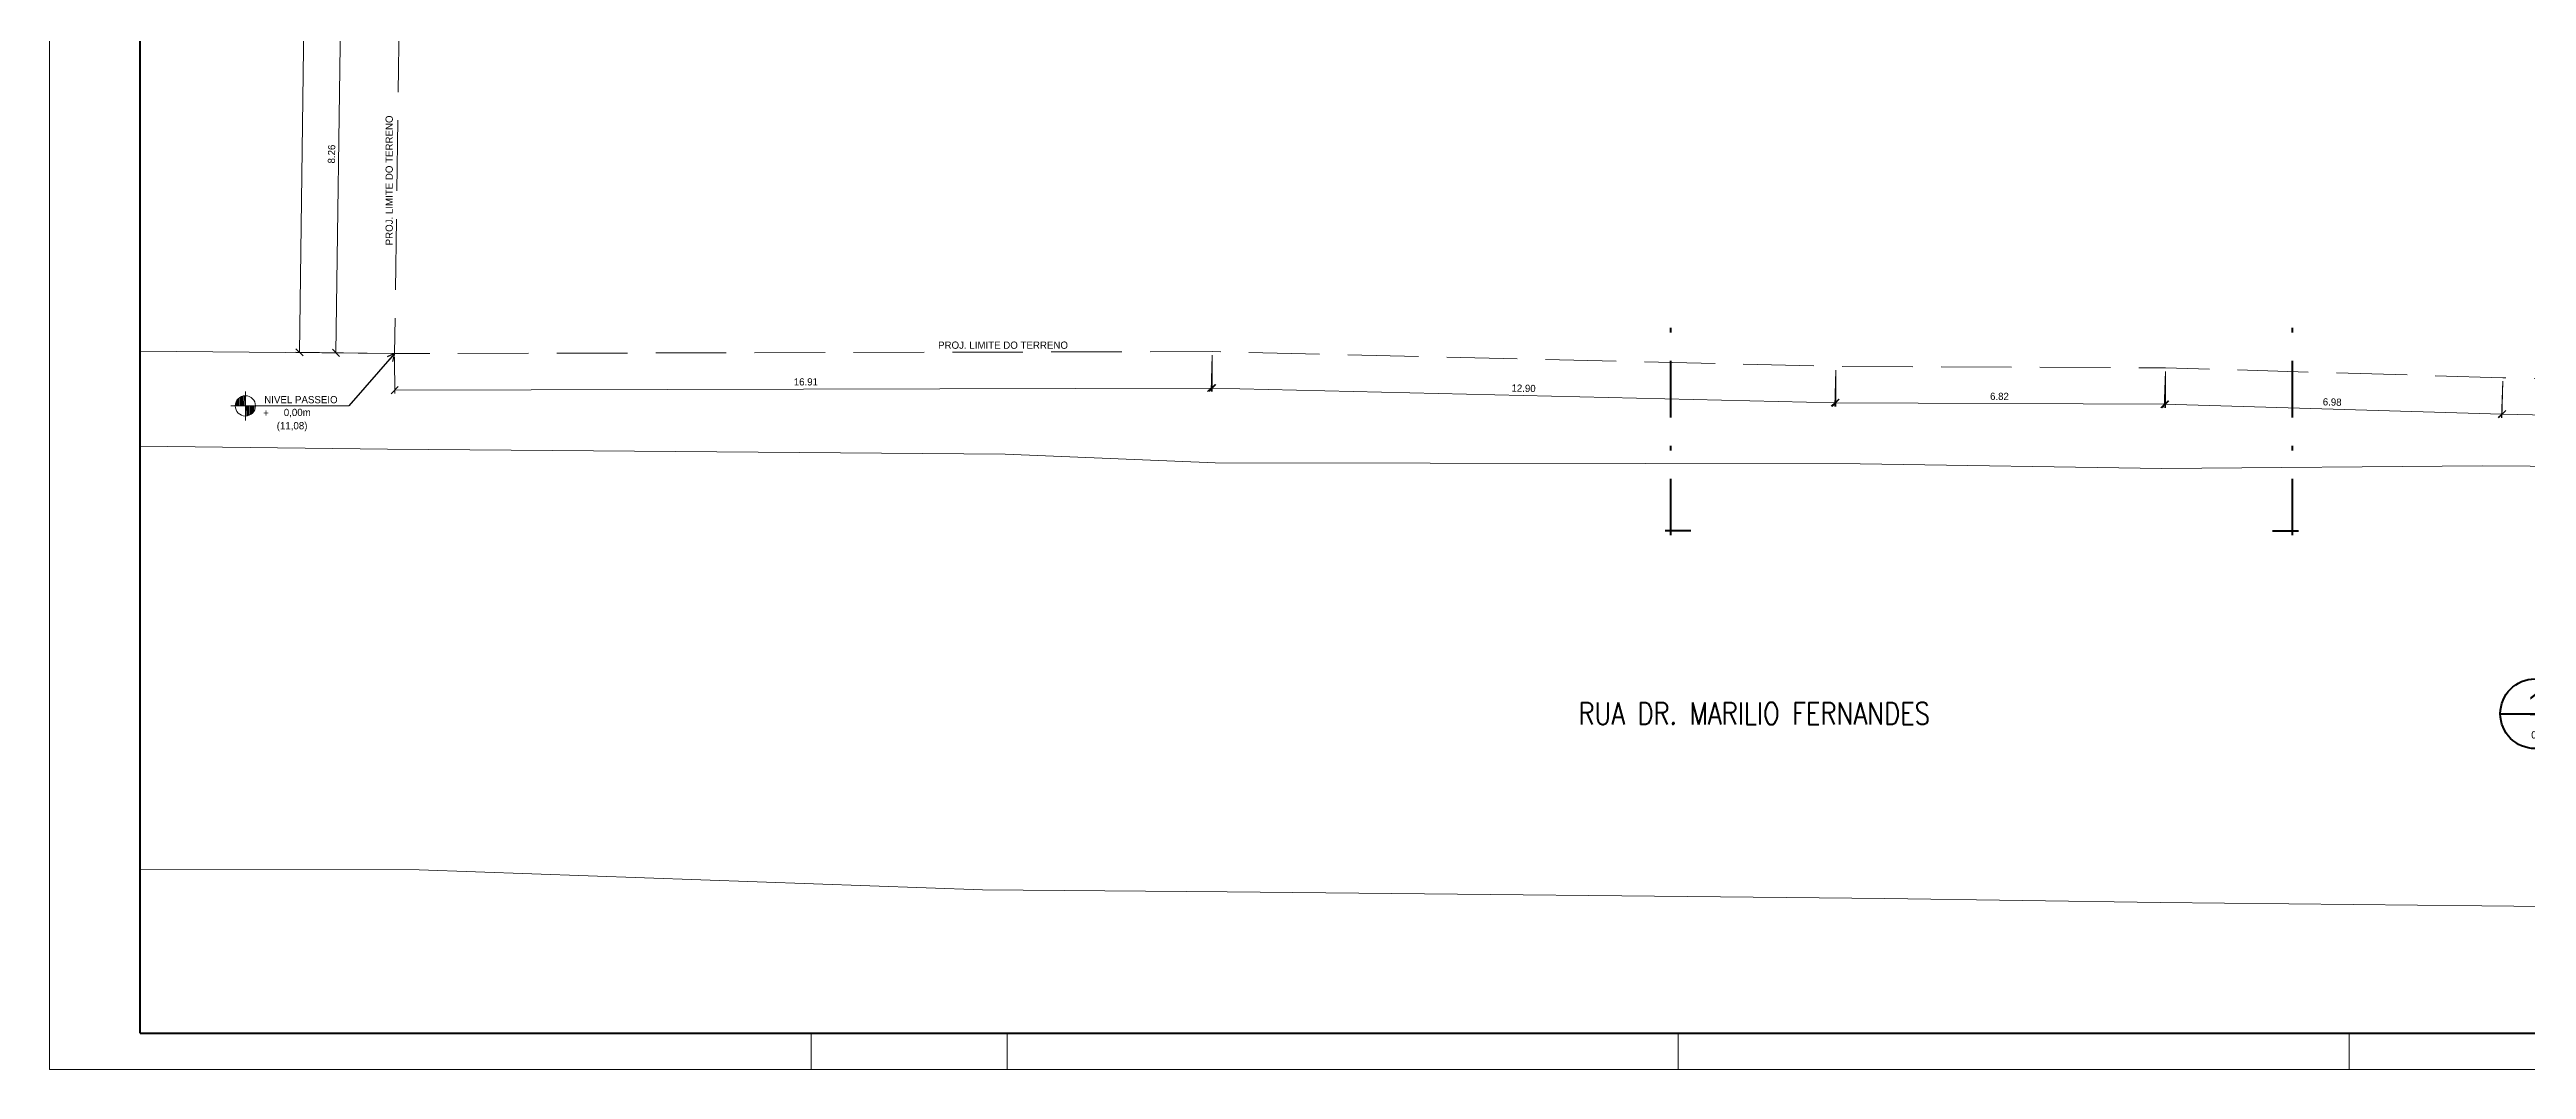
# Model space of a CAD drawing. Header units: metres. Extents: x -5.3 to 83.9, y -21.1 to 42.
# Drawn here: x -5.3 to 45.9, y -21.1 to 0 of the extents above; entities that cross this region are included whole.
import ezdxf
from ezdxf.enums import TextEntityAlignment as Align

# ---------------------------------------------------------------- set-up
doc = ezdxf.new("R2010")
doc.units = ezdxf.units.M
doc.header["$MEASUREMENT"] = 0
doc.linetypes.add('DGN Style 3', pattern=[2.04477, 1.46055, -0.58422])
doc.linetypes.add('DGN Style 4', pattern=[2.33834, 1.16844, -0.58422, 0.001461, -0.58422])
for name, color, linetype, lineweight in [('Level 23', 7, 'Continuous', 0), ('Level 24', 7, 'Continuous', 0), ('Level 25', 7, 'Continuous', 0), ('Level 26', 7, 'Continuous', 0), ('Level 28', 7, 'Continuous', 0), ('Level 52', 7, 'Continuous', 0), ('Level 54', 7, 'Continuous', 0), ('Level 63', 7, 'Continuous', 0)]:
    doc.layers.add(name, color=color, linetype=linetype, lineweight=lineweight)
doc.styles.add('Style-INTL_ENGINEERING', font='INTL_ENGINEERING.shx')
doc.styles.add('Style-STANDARD', font='STANDARD.shx')
doc.dimstyles.get("Standard").update_dxf_attribs({"dimtxt": 0.18, "dimasz": 0.18, "dimexe": 0.18, "dimexo": 0.0625, "dimgap": 0.09, "dimtad": 0, "dimtih": 1, "dimtoh": 1, "dimdec": 4, "dimzin": 1, "dimdsep": 46, "dimtxsty": 'Standard', "dimcen": 0, "dimadec": 0, "dimazin": 0, "dimtfac": 1, "dimtdec": 4, "dimtofl": 0, "dimtmove": 0, "dimatfit": 3, "dimfxl": 0, "dimtolj": 1, "dimtzin": 1, "dimarcsym": 0})

# ---------------------------------------------------------------- blocks, each defined once
blk = doc.blocks.new('*D57')
at = {"layer": 'Defpoints'}
for p in [(2.358, 33.328), (0.116, 13.564), (-0.158, -6.228), (1.811, -6.255)]:
    blk.add_point(p, dxfattribs=at)
at = {"layer": 'Level 23', "color": 2, "linetype": 'Continuous', "lineweight": 0}
for p, q in [((0.389, 33.356), (-0.158, -6.228)), ((2.284, 33.33), (0.315, 33.357)), ((0.316, 33.431), (0.463, 33.28)), ((1.737, -6.254), (-0.232, -6.227)), ((-0.084, -6.303), (-0.231, -6.152))]:
    blk.add_line(p, q, dxfattribs=at)
at = {"layer": 'Level 23', "color": 2, "linetype": 'Continuous', "lineweight": 0, "style": 'Style-INTL_ENGINEERING'}
blk.add_text('39.59', height=0.1492, rotation=89.2083, dxfattribs=at).set_placement((-0.037, 13.285), align=Align.MIDDLE_LEFT)
blk = doc.blocks.new('_Oblique')
at = {"color": 0, "linetype": 'ByBlock', "lineweight": -2}
blk.add_line((0.5, 0.5), (-0.5, -0.5), dxfattribs=at)
blk = doc.blocks.new('*D63')
at = {"layer": 'Defpoints'}
for p in [(1.925, 2.007), (0.655, -2.107), (0.598, -6.238), (1.811, -6.255)]:
    blk.add_point(p, dxfattribs=at)
at = {"layer": 'Level 23', "color": 2, "linetype": 'Continuous', "lineweight": 0}
for p, q in [((0.639, 2.099), (0.786, 1.948)), ((0.712, 2.023), (0.598, -6.238)), ((1.851, 2.008), (0.638, 2.024)), ((0.672, -6.314), (0.524, -6.162)), ((1.737, -6.254), (0.524, -6.237))]:
    blk.add_line(p, q, dxfattribs=at)
at = {"layer": 'Level 23', "color": 2, "linetype": 'Continuous', "lineweight": 0, "style": 'Style-INTL_ENGINEERING'}
blk.add_text('8.26', height=0.1492, rotation=89.2083, dxfattribs=at).set_placement((0.503, -2.322), align=Align.MIDDLE_LEFT)
blk = doc.blocks.new('*D79')
at = {"layer": 'Defpoints'}
for p in [(1.811, -6.255), (18.717, -6.212), (10.266, -6.987), (18.719, -6.965)]:
    blk.add_point(p, dxfattribs=at)
at = {"layer": 'Level 23', "color": 2, "linetype": 'Continuous', "lineweight": 0}
for p, q in [((1.811, -6.329), (1.813, -7.082)), ((18.717, -6.286), (18.719, -7.039)), ((1.738, -7.083), (1.887, -6.933)), ((1.813, -7.008), (18.719, -6.965)), ((18.793, -6.89), (18.644, -7.04))]:
    blk.add_line(p, q, dxfattribs=at)
at = {"layer": 'Level 23', "color": 2, "linetype": 'Continuous', "lineweight": 0, "style": 'Style-INTL_ENGINEERING'}
blk.add_text('16.91', height=0.1492, rotation=0.1459, dxfattribs=at).set_placement((10.065, -6.838), align=Align.MIDDLE_LEFT)
blk = doc.blocks.new('*D80')
at = {"layer": 'Defpoints'}
for p in [(18.717, -6.212), (31.612, -6.518), (25.147, -7.118), (31.595, -7.272)]:
    blk.add_point(p, dxfattribs=at)
at = {"layer": 'Level 23', "color": 2, "linetype": 'Continuous', "lineweight": 0}
for p, q in [((18.715, -6.286), (18.697, -7.039)), ((31.611, -6.593), (31.593, -7.346)), ((18.622, -7.038), (18.775, -6.892)), ((18.699, -6.965), (31.595, -7.272)), ((31.671, -7.199), (31.518, -7.344))]:
    blk.add_line(p, q, dxfattribs=at)
at = {"layer": 'Level 23', "color": 2, "linetype": 'Continuous', "lineweight": 0, "style": 'Style-INTL_ENGINEERING'}
blk.add_text('12.90', height=0.1492, rotation=358.6383, dxfattribs=at).set_placement((24.906, -6.964), align=Align.MIDDLE_LEFT)
blk = doc.blocks.new('*D81')
at = {"layer": 'Defpoints'}
for p in [(31.612, -6.518), (38.43, -6.548), (35.018, -7.287), (38.426, -7.302)]:
    blk.add_point(p, dxfattribs=at)
at = {"layer": 'Level 23', "color": 2, "linetype": 'Continuous', "lineweight": 0}
for p, q in [((31.612, -6.593), (31.609, -7.346)), ((38.429, -6.623), (38.426, -7.376)), ((31.534, -7.346), (31.684, -7.198)), ((31.609, -7.272), (38.426, -7.302)), ((38.501, -7.228), (38.351, -7.376))]:
    blk.add_line(p, q, dxfattribs=at)
at = {"layer": 'Level 23', "color": 2, "linetype": 'Continuous', "lineweight": 0, "style": 'Style-INTL_ENGINEERING'}
blk.add_text('6.82', height=0.1492, rotation=359.7466, dxfattribs=at).set_placement((34.802, -7.137), align=Align.MIDDLE_LEFT)
blk = doc.blocks.new('*D82')
at = {"layer": 'Defpoints'}
for p in [(38.43, -6.548), (45.404, -6.752), (41.895, -7.404), (45.382, -7.506)]:
    blk.add_point(p, dxfattribs=at)
at = {"layer": 'Level 23', "color": 2, "linetype": 'Continuous', "lineweight": 0}
for p, q in [((38.427, -6.623), (38.405, -7.376)), ((45.402, -6.827), (45.38, -7.58)), ((38.331, -7.374), (38.484, -7.23)), ((38.408, -7.302), (45.382, -7.506)), ((45.459, -7.434), (45.306, -7.578))]:
    blk.add_line(p, q, dxfattribs=at)
at = {"layer": 'Level 23', "color": 2, "linetype": 'Continuous', "lineweight": 0, "style": 'Style-INTL_ENGINEERING'}
blk.add_text('6.98', height=0.1492, rotation=358.3246, dxfattribs=at).set_placement((41.682, -7.249), align=Align.MIDDLE_LEFT)
blk = doc.blocks.new('*D83')
at = {"layer": 'Defpoints'}
for p in [(45.404, -6.752), (59.403, -7.053), (52.388, -7.656), (59.387, -7.807)]:
    blk.add_point(p, dxfattribs=at)
at = {"layer": 'Level 23', "color": 2, "linetype": 'Continuous', "lineweight": 0}
for p, q in [((45.403, -6.827), (45.387, -7.58)), ((59.402, -7.127), (59.386, -7.881)), ((45.312, -7.579), (45.464, -7.433)), ((45.388, -7.506), (59.387, -7.807)), ((59.463, -7.734), (59.311, -7.88))]:
    blk.add_line(p, q, dxfattribs=at)
at = {"layer": 'Level 23', "color": 2, "linetype": 'Continuous', "lineweight": 0, "style": 'Style-INTL_ENGINEERING'}
blk.add_text('14.00', height=0.1492, rotation=358.7703, dxfattribs=at).set_placement((52.141, -7.502), align=Align.MIDDLE_LEFT)
blk = doc.blocks.new('*U84')
at = {"layer": 'Level 28', "color": 131, "linetype": 'Continuous', "lineweight": 13}
for p, q in [((-1.221, 0.13), (1.221, 0.13)), ((-1.114, 0.13), (-1.114, 0.211)), ((-1.093, 0.13), (-1.092, 0.251)), ((-1.069, 0.13), (-1.069, 0.279)), ((-1.047, 0.13), (-1.047, 0.298)), ((-1.024, 0.13), (-1.024, 0.313)), ((-1.001, 0.13), (-1.002, 0.324)), ((-0.979, 0.13), (-0.979, 0.33)), ((-0.957, 0.131), (-0.956, 0.337)), ((-0.934, 0.13), (-0.934, 0.34)), ((-0.92, -0.17), (-0.921, 0.43)), ((-0.908, -0.079), (-0.907, 0.13)), ((-0.885, -0.076), (-0.884, 0.13)), ((-0.862, -0.071), (-0.862, 0.13)), ((-0.84, -0.062), (-0.84, 0.13)), ((-0.817, -0.051), (-0.817, 0.13)), ((-0.795, -0.036), (-0.795, 0.13)), ((-0.772, -0.017), (-0.772, 0.13)), ((-0.75, 0.01), (-0.751, 0.13)), ((-0.728, 0.049), (-0.727, 0.13))]:
    blk.add_line(p, q, dxfattribs=at)
blk.add_circle((-0.921, 0.13), 0.21, dxfattribs=at)
at = {"layer": 'Level 28', "color": 131, "linetype": 'Continuous', "lineweight": 13, "style": 'Style-INTL_ENGINEERING'}
for s, height, p in [('+', 0.15, (-0.435, -0.016)), ('NIVEL PASSEIO', 0.14999, (0.986, 0.258)), ('0,00m', 0.15, (0.431, -0.006)), ('(11,08)', 0.15, (0.363, -0.28))]:
    blk.add_text(s, height=height, rotation=0.0007, dxfattribs=at).set_placement(p, align=Align.MIDDLE_RIGHT)
blk = doc.blocks.new('TerminatorOpen')
at = {"color": 0, "linetype": 'ByBlock', "lineweight": -2}
for q in [(-1, 0.5), (-1, 0), (-1, -0.5)]:
    blk.add_line((0, 0), q, dxfattribs=at)
blk = doc.blocks.new('*U226')
at = {"layer": 'Level 28', "color": 2, "linetype": 'Continuous', "lineweight": 30}
for p, q in [((-0.068, 23.099), (-0.068, 23.254)), ((-0.068, 23.254), (0.462, 22.724)), ((0.462, 22.724), (-0.067, 22.193)), ((-0.067, 22.193), (-0.068, 22.349))]:
    blk.add_line(p, q, dxfattribs=at)
at = {"layer": 'Level 28', "color": 2, "linetype": 'Continuous', "lineweight": 13}
for p, q in [((-0.068, 23.114), (-0.05, 23.098)), ((-0.067, 23.221), (0.089, 23.065)), ((-0.067, 23.185), (0.034, 23.086)), ((-0.067, 23.15), (-0.011, 23.094)), ((0.26, 22.54), (0.269, 22.531)), ((0.272, 22.564), (0.287, 22.549)), ((0.274, 22.88), (0.446, 22.707)), ((0.283, 22.588), (0.305, 22.565)), ((0.292, 22.615), (0.323, 22.583)), ((0.294, 22.824), (0.428, 22.69)), ((0.299, 22.643), (0.338, 22.601)), ((0.303, 22.78), (0.412, 22.672)), ((0.304, 22.674), (0.358, 22.62)), ((0.307, 22.741), (0.393, 22.654)), ((0.307, 22.705), (0.375, 22.636)), ((-0.068, 22.301), (-0.013, 22.247)), ((-0.067, 22.337), (0.004, 22.265)), ((-0.067, 22.267), (-0.031, 22.229)), ((-0.067, 22.23), (-0.049, 22.213)), ((-0.067, 22.196), (-0.067, 22.195)), ((-0.044, 22.349), (0.021, 22.283)), ((-0.013, 22.352), (0.039, 22.302)), ((0.017, 22.358), (0.058, 22.318)), ((0.045, 22.365), (0.074, 22.336)), ((0.071, 22.375), (0.093, 22.354)), ((0.095, 22.386), (0.11, 22.371)), ((0.119, 22.399), (0.128, 22.388)), ((0.14, 22.412), (0.146, 22.406)), ((0.161, 22.427), (0.164, 22.424)), ((0.216, 22.479), (0.217, 22.476)), ((0.232, 22.498), (0.234, 22.495)), ((0.246, 22.519), (0.252, 22.513))]:
    blk.add_line(p, q, dxfattribs=at)
at = {"layer": 'Level 28', "color": 2, "linetype": 'DGN Style 4', "lineweight": 40}
for p, q in [((-0.066, 17.718), (-0.067, 23.474)), ((-0.088, 1.75), (-0.085, 4.41)), ((-0.067, -23.474), (-0.069, -18.695)), ((0.348, -23.38), (-0.186, -23.38))]:
    blk.add_line(p, q, dxfattribs=at)
at = {"layer": 'Level 28', "color": 2, "linetype": 'Continuous', "lineweight": 30}
blk.add_circle((-0.068, 22.725), 0.375, dxfattribs=at)
at = {"layer": 'Level 28', "color": 2, "linetype": 'Continuous', "lineweight": 13}
blk.add_arc((-0.068, 22.725), 0.375, 270.0007, 90.0007, dxfattribs=at)
for p in [(0.18, 22.442), (0.198, 22.46)]:
    blk.add_point(p, dxfattribs=at)
at = {"layer": 'Level 28', "color": 2, "linetype": 'Continuous', "lineweight": 13, "style": 'Style-INTL_ENGINEERING', "width": 0.714283}
blk.add_text('10', height=0.21, rotation=270.0007, dxfattribs=at).set_placement((-0.252, 22.703), align=Align.MIDDLE_RIGHT)
at = {"layer": 'Level 28', "color": 2, "linetype": 'Continuous', "lineweight": 30, "style": 'Style-INTL_ENGINEERING'}
blk.add_text('B', height=0.225, rotation=270.0007, dxfattribs=at).set_placement((-0.001, 22.802))
blk = doc.blocks.new('*U245')
at = {"layer": 'Level 25', "color": 2, "linetype": 'Continuous', "lineweight": 13, "style": 'Style-INTL_ENGINEERING'}
for s, p in [('1:', (-0.00301, 0)), ('75', (-0.00091, 0))]:
    blk.add_text(s, height=0.002, rotation=0.00068, dxfattribs=at).set_placement(p, align=Align.MIDDLE_LEFT)
blk = doc.blocks.new('*U244')
at = {"layer": 'Level 25', "color": 2, "linetype": 'Continuous', "lineweight": 40}
blk.add_line((-0.08779, -0.00077), (0.10029, -0.00077), dxfattribs=at)
at = {"layer": 'Level 25', "color": 2, "linetype": 'Continuous', "lineweight": 0}
blk.add_line((-0.0554, -0.00444), (0.0903, -0.00443), dxfattribs=at)
at = {"layer": 'Level 25', "color": 2, "linetype": 'Continuous', "lineweight": 40}
blk.add_circle((-0.07819, -0.00078), 0.0096, dxfattribs=at)
at = {"layer": 'Level 25', "color": 2, "linetype": 'Continuous', "lineweight": 13}
blk.add_blockref('*U245', (0.09528, -0.00444), dxfattribs=at)
at = {"layer": 'Level 25', "color": 2, "linetype": 'Continuous', "lineweight": 40, "style": 'Style-INTL_ENGINEERING'}
blk.add_text('PLANTA BAIXA SUBSOLO INFERIOR', height=0.0059999, rotation=0.00068, dxfattribs=at).set_placement((-0.06465, 0.00138))
at = {"layer": 'Level 25', "color": 2, "linetype": 'Continuous', "lineweight": 0, "style": 'Style-INTL_ENGINEERING'}
blk.add_text('ESCALA', height=0.002, rotation=0.00068, dxfattribs=at).set_placement((-0.05558, -0.00478), align=Align.MIDDLE_RIGHT)
at = {"layer": 'Level 25', "color": 2, "linetype": 'Continuous', "lineweight": 40, "insert": (-0.07801, -0.00121), "char_height": 0.006, "attachment_point": 8, "rotation": 0.00068, "line_spacing_factor": 0.6, "style": 'Style-INTL_ENGINEERING'}
blk.add_mtext('1\\P', dxfattribs=at)
at = {"layer": 'Level 25', "color": 2, "linetype": 'Continuous', "lineweight": 13, "insert": (-0.07778, -0.00764), "char_height": 0.002, "attachment_point": 8, "rotation": 0.00068, "line_spacing_factor": 0.6, "style": 'Style-INTL_ENGINEERING'}
blk.add_mtext('02\\P', dxfattribs=at)
blk = doc.blocks.new('*U250')
at = {"layer": 'Level 28', "color": 2, "linetype": 'Continuous', "lineweight": 30}
for p, q in [((0.068, 23.254), (-0.462, 22.724)), ((0.068, 23.099), (0.068, 23.254)), ((-0.462, 22.724), (0.067, 22.193)), ((0.067, 22.193), (0.068, 22.349))]:
    blk.add_line(p, q, dxfattribs=at)
at = {"layer": 'Level 28', "color": 2, "linetype": 'Continuous', "lineweight": 13}
for p, q in [((0.068, 23.221), (-0.088, 23.065)), ((0.067, 23.185), (-0.033, 23.086)), ((0.067, 23.15), (0.012, 23.094)), ((0.068, 23.114), (0.051, 23.098)), ((-0.273, 22.88), (-0.446, 22.707)), ((-0.294, 22.824), (-0.428, 22.69)), ((-0.302, 22.78), (-0.411, 22.672)), ((-0.306, 22.741), (-0.393, 22.654)), ((-0.306, 22.705), (-0.375, 22.636)), ((-0.303, 22.674), (-0.357, 22.62)), ((-0.298, 22.643), (-0.338, 22.601)), ((-0.291, 22.615), (-0.323, 22.583)), ((-0.282, 22.588), (-0.305, 22.565)), ((-0.271, 22.564), (-0.287, 22.549)), ((-0.259, 22.54), (-0.268, 22.531)), ((-0.246, 22.519), (-0.252, 22.513)), ((-0.231, 22.498), (-0.234, 22.495)), ((-0.216, 22.479), (-0.216, 22.476)), ((-0.161, 22.427), (-0.163, 22.424)), ((-0.14, 22.412), (-0.146, 22.406)), ((-0.118, 22.399), (-0.128, 22.388)), ((-0.095, 22.386), (-0.11, 22.371)), ((-0.071, 22.375), (-0.093, 22.354)), ((-0.045, 22.365), (-0.074, 22.336)), ((-0.017, 22.358), (-0.057, 22.318)), ((0.013, 22.352), (-0.039, 22.302)), ((0.045, 22.349), (-0.021, 22.283)), ((0.067, 22.337), (-0.004, 22.265)), ((0.068, 22.301), (0.013, 22.247)), ((0.068, 22.267), (0.032, 22.229)), ((0.067, 22.23), (0.05, 22.213)), ((0.067, 22.196), (0.067, 22.195))]:
    blk.add_line(p, q, dxfattribs=at)
at = {"layer": 'Level 28', "color": 2, "linetype": 'DGN Style 4', "lineweight": 40}
for p, q in [((0.066, 17.718), (0.067, 23.474)), ((0.082, 8.811), (0.084, 6.772)), ((0.067, -23.474), (0.069, -18.695)), ((-0.347, -23.38), (0.187, -23.38))]:
    blk.add_line(p, q, dxfattribs=at)
at = {"layer": 'Level 28', "color": 2, "linetype": 'Continuous', "lineweight": 30}
blk.add_circle((0.068, 22.725), 0.375, dxfattribs=at)
at = {"layer": 'Level 28', "color": 2, "linetype": 'Continuous', "lineweight": 13, "extrusion": (0, 0, -1)}
blk.add_arc((-0.068, 22.725), 0.375, 270.0007, 90.0007, dxfattribs=at)
at = {"layer": 'Level 28', "color": 2, "linetype": 'Continuous', "lineweight": 13}
for p in [(-0.198, 22.46), (-0.18, 22.442)]:
    blk.add_point(p, dxfattribs=at)
at = {"layer": 'Level 28', "color": 2, "linetype": 'Continuous', "lineweight": 30, "style": 'Style-INTL_ENGINEERING'}
blk.add_text('C', height=0.225, rotation=89.9993, dxfattribs=at).set_placement((-0.224, 22.655), align=Align.TOP_LEFT)
at = {"layer": 'Level 28', "color": 2, "linetype": 'Continuous', "lineweight": 13, "style": 'Style-INTL_ENGINEERING', "width": 0.714283}
blk.add_text('10', height=0.21, rotation=89.9993, dxfattribs=at).set_placement((0.252, 22.835), align=Align.MIDDLE_RIGHT)

msp = doc.modelspace()

# ---------------------------------------------------------------- linework, layer by layer
at = {"layer": 'Level 52', "color": 30, "linetype": 'Continuous', "lineweight": 0}
for p, q in [((1.811, -6.255), (-3.45, -6.203)), ((1.665, -8.228), (-3.45, -8.166)), ((14.434, -8.333), (1.665, -8.228)), ((18.776, -8.514), (14.434, -8.333)), ((32.118, -8.53), (18.776, -8.514)), ((38.353, -8.627), (32.118, -8.53)), ((44.98, -8.574), (38.353, -8.627)), ((54.284, -8.655), (44.98, -8.574)), ((-3.45, -16.923), (2.321, -16.927)), ((2.321, -16.927), (13.969, -17.339)), ((13.969, -17.339), (19.027, -17.381)), ((19.027, -17.381), (32.626, -17.517)), ((32.626, -17.517), (38.32, -17.604)), ((38.32, -17.604), (44.968, -17.673)), ((44.968, -17.673), (60.531, -17.827))]:
    msp.add_line(p, q, dxfattribs=at)
at = {"layer": 'Level 54', "color": 131, "linetype": 'DGN Style 3', "lineweight": 0, "flags": 128}
msp.add_lwpolyline([(2.358, 33.328), (1.811, -6.255), (18.717, -6.212), (31.612, -6.518), (38.43, -6.548), (45.404, -6.752), (59.403, -7.053), (58.938, 33.63), (45.693, 33.468), (39.328, 33.473), (32.09, 33.353), (18.933, 33.013)], close=True, dxfattribs=at)
at = {"layer": 'Level 63', "color": 131, "linetype": 'Continuous', "lineweight": 40}
for q in [(-3.45, 41.271), (83.101, -20.305)]:
    msp.add_line((-3.45, -20.305), q, dxfattribs=at)
at = {"layer": 'Level 63', "color": 131, "linetype": 'Continuous', "lineweight": 0}
for p, q in [((10.425, -20.305), (10.425, -21.055)), ((14.475, -20.305), (14.475, -21.055)), ((28.351, -20.305), (28.351, -21.055)), ((42.225, -20.305), (42.225, -21.055))]:
    msp.add_line(p, q, dxfattribs=at)
at = {"layer": 'Level 63', "color": 131, "linetype": 'Continuous', "lineweight": 0, "flags": 128}
msp.add_lwpolyline([(83.851, 42.02), (-5.325, 42.02), (-5.325, -21.055), (83.851, -21.055)], close=True, dxfattribs=at)
at = {"layer": 'Level 63', "color": 131, "linetype": 'Continuous', "lineweight": 13, "flags": 128}
msp.add_lwpolyline([(75.601, -20.306), (-3.45, -20.306), (-3.45, 41.271), (75.601, 41.271)], close=True, dxfattribs=at)

# ---------------------------------------------------------------- block references
at = {"layer": 'Level 25', "color": 2, "linetype": 'Continuous', "lineweight": 40, "xscale": 75, "yscale": 75, "zscale": 75}
msp.add_blockref('*U244', (51.937, -13.641), dxfattribs=at)
at = {"layer": 'Level 28', "color": 2, "linetype": 'Continuous', "lineweight": 30}
for name, p in [('*U226', (28.267, 13.464)), ('*U250', (40.99, 13.464))]:
    msp.add_blockref(name, p, dxfattribs=at)
at = {"layer": 'Level 28', "color": 131, "linetype": 'Continuous', "lineweight": 13}
msp.add_blockref('*U84', (-0.355, -7.464), dxfattribs=at)

# ---------------------------------------------------------------- texts
at = {"layer": 'Level 24', "color": 2, "linetype": 'Continuous', "lineweight": 13, "insert": (1.699, -2.673), "char_height": 0.15, "attachment_point": 5, "rotation": 90, "line_spacing_factor": 1.200006, "style": 'Style-INTL_ENGINEERING'}
msp.add_mtext('PROJ. LIMITE DO TERRENO\\P', dxfattribs=at)
at = {"layer": 'Level 24', "color": 2, "linetype": 'Continuous', "lineweight": 13, "insert": (14.391, -6.08), "char_height": 0.15, "attachment_point": 5, "line_spacing_factor": 1.200006, "style": 'Style-INTL_ENGINEERING'}
msp.add_mtext('PROJ. LIMITE DO TERRENO\\P', dxfattribs=at)
at = {"layer": 'Level 26', "color": 91, "linetype": 'Continuous', "lineweight": 30, "style": 'Style-STANDARD', "width": 0.901455}
msp.add_text('RUA DR. MARILIO FERNANDES', height=0.45, rotation=0, dxfattribs=at).set_placement((29.923, -13.695), align=Align.MIDDLE_CENTER)

# ---------------------------------------------------------------- dimensions: what is measured, and where the dimension line sits
at = {"layer": 'Level 23', "color": 2, "linetype": 'Continuous', "lineweight": 0}
for base, p1, p2, angle, picture, middle in [((-0.158, -6.228), (2.358, 33.328), (1.811, -6.255), 269.2083, '*D57', (0.116, 13.564)), ((0.598, -6.238), (1.925, 2.007), (1.811, -6.255), 269.2083, '*D63', (0.655, -2.107)), ((18.719, -6.965), (1.811, -6.255), (18.717, -6.212), 0.1459, '*D79', (10.266, -6.987)), ((31.595, -7.272), (18.717, -6.212), (31.612, -6.518), 358.6383, '*D80', (25.147, -7.118)), ((38.426, -7.302), (31.612, -6.518), (38.43, -6.548), 359.7466, '*D81', (35.018, -7.287)), ((45.382, -7.506), (38.43, -6.548), (45.404, -6.752), 358.3246, '*D82', (41.895, -7.404)), ((59.387, -7.807), (45.404, -6.752), (59.403, -7.053), 358.7703, '*D83', (52.388, -7.656))]:
    dim = msp.add_linear_dim(base=base, p1=p1, p2=p2, angle=angle, dimstyle='Standard', override={"dimtxt": 0.14925, "dimasz": 0.14925, "dimexe": 0.07425, "dimexo": 0.07425, "dimgap": 0.07425, "dimtad": 1, "dimtih": 0, "dimtoh": 0, "dimdec": 2, "dimzin": 3, "dimtxsty": 'Style-INTL_ENGINEERING', "dimblk": 'Oblique', "dimclre": 2, "dimtdec": 2, "dimatfit": 1, "dimtolj": 0, "dimtzin": 3, "dimlwe": 0}, dxfattribs=at)
    dim.commit()
    dim.dimension.update_dxf_attribs({"geometry": picture, "text_midpoint": middle})

# ---------------------------------------------------------------- leaders
at = {"layer": 'Level 28', "color": 131, "linetype": 'Continuous', "lineweight": 13}
msp.add_leader([(1.811, -6.255), (0.867, -7.334)], dimstyle='Standard', override={"dimtxt": 0.14925, "dimasz": 0.14925, "dimgap": 0, "dimtad": 1, "dimtxsty": 'Style-INTL_ENGINEERING', "dimldrblk": 'TerminatorOpen'}, dxfattribs=at)

doc.saveas('drawing.dxf')
